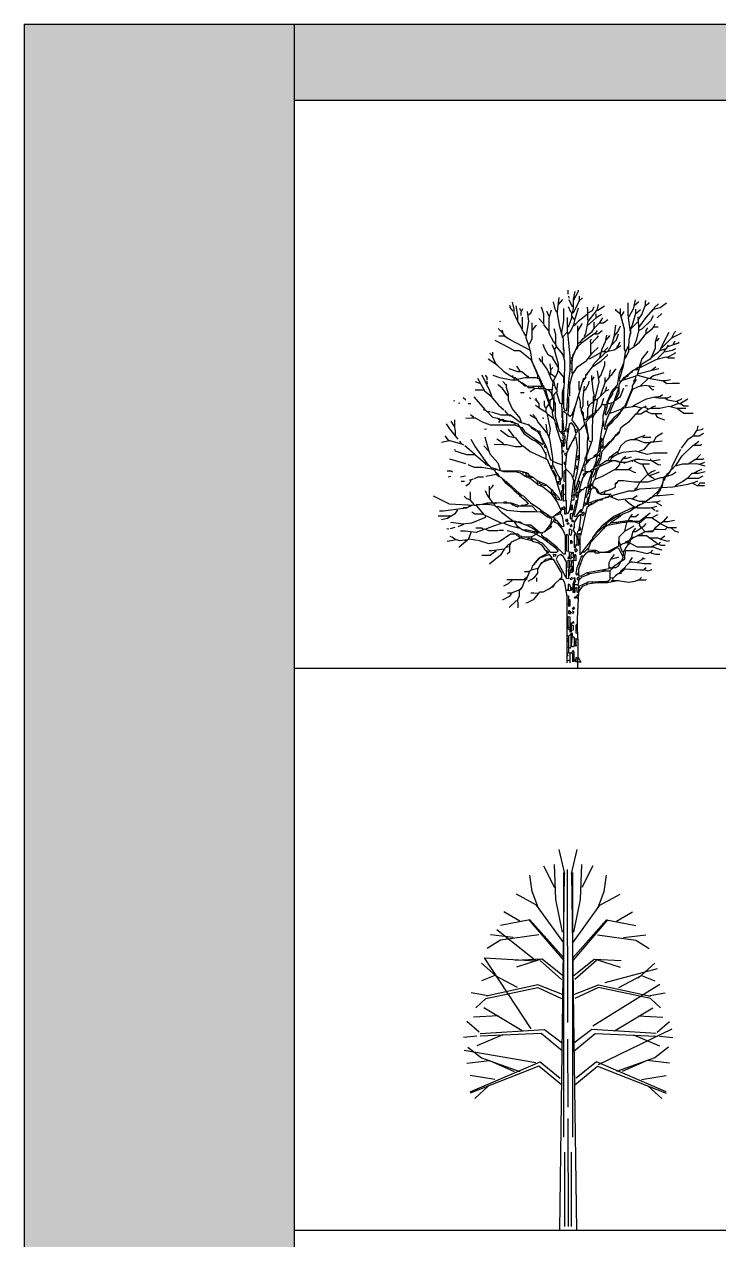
# Model space of a CAD drawing. Header units: millimetres. Extents: x -10794 to 121495, y 177957 to 264658.
# Drawn here: x -10794 to 8395, y 231095 to 264658 of the extents above; entities that cross this region are included whole.
import ezdxf

# ---------------------------------------------------------------- set-up
doc = ezdxf.new("R2010")
doc.units = ezdxf.units.MM
doc.layers.add('www.cad-blocks.net', color=7, linetype='Continuous')

# ---------------------------------------------------------------- blocks, each defined once
blk = doc.blocks.new('A$C16AA0F9A')
at = {"linetype": 'Continuous'}
for points in [[(3713, 10443), (3713, 10330)], [(3887, 10169), (4008, 10411), (4016, 10443)], [(2177, 10104), (2222, 9919), (2222, 9806), (2306, 9620), (2314, 9620)], [(3411, 9822), (3363, 9919), (3322, 10120)], [(3468, 10233), (3427, 9846), (3419, 9782), (3476, 9475), (3572, 9120)], [(3459, 10040), (3580, 10185)], [(3734, 10274), (3742, 10217)], [(3855, 9983), (3798, 10072), (3758, 10177)], [(3911, 10403), (3867, 10193), (3867, 9935), (3830, 9782)], [(4032, 10274), (4032, 10145), (3895, 9862), (3847, 9806)], [(4024, 10136), (4121, 10225)], [(5383, 9717), (5385, 9967), (5385, 10088)], [(5580, 10169), (5524, 9919), (5387, 9677), (5443, 9290)], [(5556, 10024), (5669, 10120), (5669, 10128)], [(5653, 9604), (5766, 9766), (5854, 10007), (5951, 10080), (5967, 10112)], [(5677, 9411), (5879, 9685), (6080, 9919), (6266, 9959), (6443, 10088)], [(5867, 10007), (5867, 10128), (5879, 10153)], [(2129, 9967), (2113, 10015)], [(2210, 9862), (2113, 9967)], [(2282, 10007), (2322, 9741), (2322, 9572), (2411, 9435), (2492, 9274), (2548, 9177)], [(2419, 9870), (2395, 9935)], [(2460, 9927), (2423, 9822), (2423, 9741)], [(2597, 9854), (2629, 9580), (2556, 9137), (2653, 8862), (2661, 8798)], [(2621, 9757), (2693, 9806), (2742, 9919)], [(2984, 9983), (3044, 9782), (3044, 9532), (3056, 9475), (3185, 9314)], [(3193, 9725), (3153, 9822), (3137, 9862)], [(3258, 9886), (3189, 9669), (3195, 9491), (3195, 9249), (3322, 9016), (3387, 8943), (3387, 9209), (3338, 9370)], [(3593, 9935), (3593, 9604), (3540, 9274), (3540, 9233)], [(3814, 9814), (3814, 9669), (3726, 9419), (3717, 9419)], [(3838, 9822), (3798, 9830), (3734, 9983)], [(3734, 9233), (3790, 9298), (3887, 9491), (3927, 9677), (4016, 9951)], [(4250, 9766), (4000, 9572), (3895, 9459), (3887, 9459)], [(4734, 9999), (4548, 9878), (4500, 9870), (4266, 9572), (4201, 9241), (4169, 9161), (4177, 9145)], [(4250, 9967), (4262, 9886), (4262, 9620), (4282, 9612)], [(4250, 9451), (4508, 9685), (4645, 9774)], [(4258, 9806), (4395, 9878), (4443, 9991)], [(4500, 9677), (4500, 9782)], [(4524, 9886), (4564, 10032), (4564, 10040)], [(5314, 8749), (5282, 8814), (5282, 9362), (5177, 9774), (5048, 9878), (5048, 9919)], [(5169, 9782), (5169, 9935)], [(5201, 9725), (5266, 9830), (5266, 9854)], [(5584, 9919), (5584, 9798), (5492, 9475), (5447, 9378), (5447, 9225)], [(6072, 9733), (6000, 9596), (5774, 9370), (5669, 9314), (5604, 9048), (5540, 8903), (5548, 8887)], [(5580, 9774), (5725, 9903)], [(6080, 9919), (6040, 9862), (6032, 9870)], [(6104, 9919), (6112, 9959), (6225, 10064)], [(6314, 9798), (6185, 9677)], [(1839, 9596), (1847, 9564)], [(2451, 9338), (2468, 9386), (2468, 9693)], [(2722, 9540), (2722, 9096), (2645, 8943), (2637, 8943)], [(2734, 9330), (2830, 9451), (2847, 9475)], [(3040, 9524), (2919, 9661)], [(3697, 9685), (3697, 9338), (3701, 9282)], [(3988, 9459), (3988, 9330), (3980, 9257), (3982, 9177), (3982, 8911), (3855, 8620), (3806, 8548), (3838, 8540)], [(3822, 9725), (3903, 9620)], [(3895, 9524), (3927, 9499)], [(3992, 9306), (4113, 9507), (4113, 9516)], [(4467, 9241), (4097, 8975), (4064, 8999), (4137, 9104), (4387, 9298), (4459, 9411), (4596, 9536), (4701, 9536), (4822, 9628)], [(4447, 9403), (4447, 9548), (4443, 9556)], [(4596, 9532), (4685, 9677)], [(5032, 9475), (4992, 9145), (4935, 8951), (4863, 8806), (4822, 8758)], [(5000, 9161), (5096, 9290), (5177, 9459)], [(5395, 8790), (5443, 8814), (5548, 8887), (5701, 9007), (5879, 9241), (6048, 9370), (6096, 9423), (6217, 9423)], [(5645, 9556), (5467, 9378), (5459, 9378)], [(5653, 9701), (5661, 9612), (5673, 9419), (5673, 9330)], [(6088, 9419), (6129, 9507)], [(1903, 9266), (1790, 9378)], [(2891, 8008), (2891, 8096), (2774, 8362), (2734, 8459), (2685, 8774), (2476, 8887), (2121, 9064), (1960, 9169), (1814, 9169)], [(1895, 9346), (1927, 9225), (1984, 9161)], [(3625, 8491), (3615, 7879), (3602, 7661), (3602, 7201), (3637, 7121), (3693, 7121), (3742, 7919), (3778, 8209), (3778, 8612), (3717, 9266), (3685, 9274), (3588, 9161), (3556, 9169)], [(3580, 9161), (3588, 9072), (3588, 8790)], [(4556, 9177), (4516, 9120), (4342, 8935), (4342, 8701), (4363, 8685)], [(4355, 8967), (4346, 9040), (4371, 9096)], [(4524, 9322), (4467, 9237), (4548, 9237), (4669, 9322)], [(4782, 9193), (4750, 9016), (4653, 8814), (4588, 8572), (4596, 8556)], [(4766, 9048), (4879, 9177), (4879, 9185)], [(4943, 8935), (5064, 9072), (5121, 9233)], [(5443, 9257), (5403, 9072), (5391, 8846), (5391, 8741), (5298, 8564), (5290, 8540), (5282, 8540)], [(5435, 9209), (5427, 9169), (5419, 9169)], [(6185, 9185), (6133, 9007), (6133, 8830), (6056, 8661), (6016, 8580), (5992, 8532), (5717, 8370)], [(5879, 9241), (5879, 9330), (5927, 9395)], [(6233, 9112), (6169, 9032)], [(6508, 9274), (6371, 9016), (6274, 8814), (6282, 8774)], [(6290, 8854), (6330, 8862), (6588, 9120), (6846, 9249), (6862, 9274)], [(6588, 9120), (6661, 9266), (6701, 9306)], [(1702, 9056), (2064, 8862), (2234, 8774), (2395, 8774), (2685, 8532), (2734, 8459), (2750, 8419)], [(3282, 8588), (3177, 8653), (3080, 8822), (3032, 8943)], [(3347, 8790), (3290, 8911), (3298, 8927)], [(3459, 8314), (3459, 8395), (3347, 8790), (3403, 8878), (3556, 8685), (3597, 8653), (3613, 8661)], [(3379, 8943), (3403, 8878)], [(3601, 8870), (3611, 8733), (3611, 8532)], [(3605, 8766), (3605, 8733)], [(4097, 8975), (4000, 8895), (3943, 8790), (3935, 8790)], [(4064, 8999), (3992, 8959)], [(4234, 8508), (4282, 8548), (4395, 8709), (4556, 8854)], [(4395, 8322), (4435, 8403), (4774, 8733), (4685, 8733), (4645, 8741)], [(4709, 8749), (4822, 8854)], [(4774, 8725), (4830, 8758), (5000, 8790), (5169, 8903), (5169, 8911)], [(5072, 8846), (5161, 8999)], [(5387, 8887), (5306, 8725), (5242, 8338), (5137, 7967), (5153, 7927), (5201, 7935)], [(5395, 8806), (5435, 8806)], [(5927, 8758), (5766, 8540), (5701, 8346), (5685, 8290), (5637, 8088)], [(6274, 8798), (6250, 8774), (6233, 8741), (6024, 8572)], [(6201, 8540), (6217, 8572), (6379, 8733), (6612, 8782), (6701, 8830)], [(6395, 8806), (6258, 8766)], [(6306, 8846), (6282, 8830)], [(6483, 8919), (6459, 8870), (6379, 8766), (6379, 8733)], [(6483, 8887), (6758, 8975), (6790, 8999)], [(6629, 8935), (6685, 9040)], [(1516, 8540), (1621, 8475), (1742, 8387), (1951, 8193), (1992, 8169)], [(1629, 8637), (1564, 8701)], [(1637, 8725), (1637, 8596), (1726, 8395)], [(2992, 8459), (2927, 8564)], [(3004, 8612), (3004, 8443), (3153, 8233), (3258, 7983), (3306, 7911), (3278, 7629), (3278, 7532)], [(3218, 8403), (3242, 8233), (3242, 8129)], [(3290, 8612), (3298, 8564), (3459, 8282), (3419, 8145), (3322, 7935), (3371, 7741), (3403, 7701)], [(3580, 8653), (3621, 8491), (3621, 8451)], [(3822, 8427), (3782, 8419)], [(3822, 8491), (3790, 8483)], [(3790, 8443), (3822, 8435)], [(3855, 8620), (3834, 8548), (3832, 8411), (3832, 8145), (3879, 8169), (3984, 8322), (4226, 8491), (4266, 8532), (4274, 8532)], [(3903, 8717), (3863, 8669), (3847, 8620)], [(4250, 8129), (4395, 8322), (4637, 8491), (4814, 8645), (4814, 8661)], [(4621, 8709), (4306, 8532)], [(4572, 8016), (4629, 8080), (4738, 8370), (4738, 8467)], [(5258, 8427), (5137, 8145), (5080, 7814), (4992, 7717), (4955, 7677), (4955, 7580), (4826, 7370), (4826, 7290), (4798, 7274)], [(5290, 8628), (5322, 8628)], [(6669, 8560), (6500, 8560), (6435, 8588), (6145, 8516), (5709, 8298), (5685, 8298)], [(6467, 8588), (6685, 8701), (6693, 8725)], [(1339, 8104), (1548, 7669), (1629, 7467), (1798, 7266), (1951, 7137)], [(1435, 8088), (1476, 8032), (1476, 7951)], [(1645, 8088), (1831, 8024), (2161, 7963), (2322, 7963)], [(1742, 8387), (1774, 8354)], [(1951, 8193), (2000, 8161), (2218, 8032), (2242, 7975)], [(2089, 8274), (2330, 8193), (2443, 8193), (2572, 8080), (2621, 8064), (2621, 8048)], [(2185, 8080), (2193, 8040), (2210, 8040)], [(2403, 8201), (2306, 8338)], [(2580, 8080), (2589, 8048)], [(2758, 8379), (2798, 8322), (2790, 8306)], [(2798, 8314), (2863, 8185), (2855, 8161)], [(2863, 8169), (2992, 7911)], [(3185, 8161), (3226, 8153)], [(3209, 8112), (3266, 8120), (3363, 8048)], [(3258, 8258), (3306, 8306)], [(3451, 8209), (3548, 8088), (3605, 8032), (3629, 8040)], [(3855, 8145), (3814, 8040), (3766, 7822), (3734, 7830)], [(3774, 8266), (3814, 8258)], [(4242, 8120), (4209, 8088), (4201, 8032), (4161, 7959), (4145, 7967)], [(4274, 8169), (4242, 8104), (4217, 8080)], [(4375, 8080), (4375, 7967), (4379, 7935), (4411, 7685), (4443, 7500)], [(4532, 8209), (4572, 7911), (4459, 7451), (4459, 7403)], [(4887, 8241), (4846, 8016), (4750, 7895)], [(4887, 8056), (4855, 8032)], [(4863, 8056), (4927, 8088), (5048, 8258), (5048, 8266)], [(5403, 8129), (5354, 8056), (5266, 8024), (5161, 7887), (5125, 7822), (5125, 7604), (5056, 7435), (5064, 7427)], [(5201, 7943), (5580, 8064), (5645, 8088), (5943, 8008), (5717, 7790)], [(5596, 8249), (5556, 8241), (5459, 8177), (5451, 8145), (5371, 8104), (5322, 8056), (5282, 7983), (5290, 7975)], [(5540, 8225), (5508, 8209), (5492, 8177), (5419, 8145), (5427, 8137)], [(5556, 8249), (5677, 8249)], [(5588, 8056), (5580, 7983)], [(5637, 8290), (5588, 8258)], [(5645, 8120), (5629, 8088)], [(5677, 8314), (5637, 8290), (5637, 8266)], [(5653, 8129), (6048, 8233), (6233, 8274)], [(5733, 8370), (5733, 8306)], [(5983, 8008), (6064, 8072), (6379, 8169)], [(6032, 8233), (6145, 8322)], [(1282, 7862), (1169, 7911)], [(1218, 8008), (1411, 7661), (1605, 7500)], [(1476, 7927), (1492, 7854)], [(2056, 7524), (1911, 7725), (1798, 7814), (1790, 7830)], [(2000, 7822), (1927, 7911), (1927, 7919)], [(2012, 7846), (2012, 7758), (2068, 7580), (2068, 7411), (2177, 7161), (2395, 6903), (2427, 6798)], [(2218, 8032), (2266, 8032), (2314, 7983), (2540, 8032), (2830, 8032), (2927, 7991), (3000, 7790), (3137, 7701)], [(2322, 7983), (2363, 7927), (2395, 7919), (2516, 7794), (2750, 7792), (3000, 7792)], [(2371, 7927), (2403, 7895), (2460, 7879), (2564, 7806), (2564, 7790)], [(2589, 7790), (2621, 7750), (2758, 7750), (2798, 7709), (2677, 7629)], [(2798, 7729), (2919, 7727), (3048, 7727), (3193, 7306), (3185, 7274)], [(2903, 7782), (2903, 7741)], [(2959, 7782), (2968, 7741)], [(3024, 7830), (2984, 7911), (2968, 7903)], [(3000, 7830), (3056, 7790), (3048, 7766)], [(3605, 7766), (3560, 7612), (3560, 7290), (3508, 7314), (3403, 7629), (3314, 7532), (3290, 7540)], [(3298, 7814), (3347, 7814)], [(3431, 7870), (3417, 7717), (3417, 7629)], [(3601, 8032), (3601, 7879)], [(3742, 7895), (3782, 7895)], [(3762, 7822), (3762, 7508)], [(4185, 8008), (4145, 7983), (3903, 7169), (3830, 6854), (3855, 6822), (4000, 6612), (4016, 6580), (4064, 6596), (4185, 6733), (4270, 6435), (4256, 6250), (4256, 5967), (4209, 5822)], [(4028, 7677), (4030, 7758), (4030, 7927)], [(4169, 7790), (4133, 7467), (4133, 7241), (4080, 7129), (4121, 6991), (4153, 6943), (4145, 6935)], [(4153, 7959), (4129, 7903), (4121, 7903)], [(4161, 7677), (4201, 7685), (4298, 7862), (4306, 7927)], [(4387, 7951), (4443, 8048)], [(4742, 8032), (4742, 7879), (4621, 7532), (4621, 7524)], [(4967, 7645), (5080, 7766), (5113, 7725), (5016, 7443), (4975, 7306), (4782, 6862), (4717, 6608), (4806, 6608), (4806, 6693), (5024, 6951), (5137, 7056), (5193, 7096), (5193, 7153)], [(4758, 7661), (4782, 7733), (4790, 7766)], [(4830, 7306), (4959, 7338), (5008, 7379), (5169, 7500), (5266, 7741)], [(5492, 7725), (5298, 7258), (5193, 7153), (4959, 7064), (4863, 7032)], [(5363, 7798), (5306, 7790)], [(6104, 7766), (5863, 7806), (5661, 7774), (5504, 7701), (5504, 7798), (5548, 7870), (5548, 7967), (5604, 7975), (5540, 7870)], [(6556, 7967), (6427, 7939), (6298, 7939), (5943, 7999)], [(5959, 7790), (6048, 7701), (6096, 7693)], [(6362, 7927), (6451, 7858), (6588, 7872), (6806, 7872)], [(556, 7395), (597, 7379)], [(823, 7475), (895, 7411)], [(1121, 7491), (1419, 7145)], [(1395, 7681), (1153, 7681)], [(2411, 7616), (2508, 7616)], [(2661, 7475), (2693, 7451)], [(3201, 6379), (3242, 6604), (3145, 7040), (2927, 7177), (2927, 7298), (2847, 7403), (2806, 7403)], [(2855, 7403), (2839, 7459)], [(3113, 7177), (3072, 7241), (3072, 7387)], [(3222, 7387), (3222, 7266), (3306, 7088), (3330, 7112), (3330, 7411), (3298, 7451), (3218, 7387), (3177, 7435), (3113, 7677), (3145, 7693), (3274, 7693)], [(3161, 7693), (3258, 7604), (3298, 7451)], [(3334, 7532), (3334, 7395), (3371, 7314), (3371, 6951), (3476, 6556), (3524, 6532), (3568, 6556), (3568, 6846), (3572, 6846)], [(3935, 7282), (3814, 6983), (3774, 6951), (3730, 7016), (3744, 7258), (3744, 7475), (3717, 7475)], [(3717, 7427), (3758, 7419)], [(4016, 7548), (4016, 7491), (3992, 7491)], [(4024, 7491), (4060, 7346), (4060, 7177)], [(4177, 7669), (4145, 7637)], [(4540, 7427), (4435, 7379), (4403, 7121), (4403, 7008), (4290, 6919), (4290, 6911)], [(4419, 7314), (4423, 7354), (4423, 7500), (4459, 7500)], [(4451, 7419), (4419, 7411)], [(4476, 7056), (4548, 7443), (4637, 7532), (4766, 7661), (4863, 7693)], [(4701, 7451), (4637, 7241), (4540, 7112), (4484, 7096)], [(4959, 7677), (4911, 7620), (4782, 7306), (4806, 7241), (4742, 7008), (4798, 7008), (4887, 7201), (4927, 7314), (4919, 7322)], [(4959, 7604), (4911, 7596)], [(5508, 7701), (5427, 7532), (5322, 7250), (5306, 7185)], [(5508, 7225), (5564, 7274), (5895, 7435), (6072, 7483), (6274, 7516), (6330, 7556)], [(6112, 7483), (6217, 7463), (6467, 7463), (6572, 7516)], [(6193, 7491), (6193, 7459)], [(6411, 7459), (6483, 7411), (6733, 7362), (6774, 7306), (6564, 7225)], [(6733, 7370), (6871, 7435), (6862, 7451)], [(7032, 7427), (6830, 7306), (6919, 7250), (7048, 7250)], [(734, 7322), (693, 7306)], [(960, 7306), (1024, 7314), (1040, 7306)], [(1379, 7145), (1443, 7129), (1484, 7088), (1572, 7088)], [(1484, 7088), (1637, 6935), (1822, 6895), (1831, 6822), (1798, 6782)], [(1605, 7080), (1863, 7000), (2129, 7000), (2403, 6798), (2637, 6725), (2661, 6693), (2677, 6693)], [(2072, 7008), (1976, 7112)], [(2935, 7185), (2822, 7258)], [(3117, 7064), (3117, 7177), (3185, 7274), (3209, 7250), (3266, 7137)], [(3282, 7145), (3282, 7032), (3314, 6927), (3298, 6911)], [(3338, 7298), (3371, 7298)], [(3544, 7290), (3554, 7121), (3554, 6911)], [(3572, 6911), (3605, 6532), (3653, 6556), (3689, 6774), (3689, 7016), (3605, 7088), (3572, 7064), (3572, 6911)], [(4088, 7161), (4097, 7112)], [(4088, 7112), (4141, 7064), (4141, 6927), (4177, 6733)], [(4403, 7346), (4306, 7266), (4262, 7161), (4262, 6967), (4226, 6854), (4185, 6871), (4161, 6903)], [(4282, 7241), (4266, 7282), (4266, 7379)], [(4516, 7096), (4443, 7008), (4411, 6927)], [(4742, 7274), (4742, 7177), (4685, 6967), (4685, 6814), (4556, 5975), (4524, 5911), (4435, 5854), (4435, 5830)], [(4790, 7274), (4653, 7274)], [(4750, 7209), (4790, 7201)], [(4806, 7370), (4838, 7370)], [(5161, 7064), (5064, 6927), (4967, 6830), (4903, 6758), (4838, 6693)], [(6314, 7020), (6032, 7020), (5863, 7096), (5733, 7016), (5588, 7016), (5395, 6790), (5185, 6637), (5121, 6475), (5008, 6387), (4911, 6290), (4895, 6233), (4871, 6233)], [(5613, 7016), (5701, 7137), (5750, 7185), (5588, 7225), (5266, 7177), (5193, 7096)], [(5935, 7161), (5822, 7209), (5750, 7185)], [(5838, 7209), (5879, 7250)], [(6975, 7169), (6733, 7169), (6508, 7225), (6258, 7173), (5992, 7173), (5911, 7137), (5887, 7096)], [(6000, 7177), (6072, 7225), (6145, 7241)], [(6758, 7161), (6927, 7044), (7104, 7046), (7185, 7046)], [(6774, 7314), (6830, 7306)], [(685, 6322), (452, 6612), (363, 6750)], [(573, 6685), (508, 6798), (492, 6822)], [(585, 6862), (587, 6653), (600, 6548), (600, 6443), (605, 6427)], [(895, 6907), (1056, 6913), (1153, 6913), (1347, 6806), (1572, 6721), (1839, 6723), (2234, 6723), (2443, 6645), (2532, 6532), (2992, 6209), (3032, 6177), (3048, 6225), (2943, 6451), (2871, 6564), (2939, 6548), (2939, 6467), (2976, 6411)], [(1121, 6927), (1024, 7000)], [(1766, 6911), (1806, 6871), (1943, 6871), (1951, 6822)], [(1839, 6854), (1887, 6854)], [(1887, 6879), (1927, 6822), (2145, 6822), (2185, 6814), (2226, 6782)], [(1960, 6854), (2089, 6822)], [(2097, 7000), (2113, 6959)], [(2129, 6814), (2161, 6798), (2322, 6750), (2500, 6483), (2734, 6314), (2830, 6266), (2959, 6169), (3105, 5911), (3121, 5951), (3072, 5951)], [(2250, 6782), (2250, 6717)], [(2613, 6742), (2645, 6709), (2685, 6685), (2709, 6637), (2847, 6556), (2863, 6556)], [(2822, 6895), (2669, 6991)], [(2750, 7008), (2822, 6927), (2895, 6782), (3105, 6532), (3145, 6500)], [(3024, 6919), (3040, 6887)], [(3113, 6742), (3145, 6483), (3209, 6338), (3290, 5814), (3290, 5637), (3451, 5314), (3484, 5266)], [(3161, 7016), (3266, 6943), (3338, 6879), (3395, 6653), (3419, 6677), (3395, 6750), (3371, 6750)], [(3903, 6362), (3943, 6475), (3895, 6685), (3814, 6774), (3758, 6733), (3677, 6242), (3677, 6048), (3734, 6064)], [(3830, 7024), (3863, 7016)], [(4314, 6903), (4217, 6798), (4290, 6330), (4282, 6306)], [(4403, 7000), (4391, 6475), (4391, 6298), (4234, 5863), (4234, 5669), (4282, 5701), (4282, 5717)], [(4395, 6951), (4298, 6903), (4250, 6911)], [(4411, 7040), (4451, 7032)], [(4701, 6822), (4701, 6733), (4693, 6677)], [(6137, 7008), (6185, 6935), (6387, 6862)], [(314, 6419), (379, 6338), (444, 6282), (226, 6233)], [(1468, 6604), (1411, 6588)], [(1427, 6387), (1524, 6024), (1564, 5919), (1782, 5669), (1847, 5475), (1839, 5459)], [(1855, 6572), (2081, 6411), (2218, 6379), (2258, 6371), (2443, 6145)], [(2234, 6387), (2081, 6604)], [(2685, 6677), (2839, 6588)], [(2984, 6395), (3040, 6282), (3032, 6274)], [(3395, 6653), (3540, 6201), (3560, 5790), (3560, 5613), (3435, 5653), (3290, 5717)], [(3516, 6532), (3532, 6492), (3613, 6492), (3605, 6435)], [(3568, 6540), (3568, 6443), (3645, 6419), (3621, 6346), (3580, 6354), (3597, 6427)], [(3734, 6621), (3685, 6604), (3685, 6524), (3701, 6524)], [(3927, 6596), (3984, 6580), (3967, 6508), (3959, 6508)], [(4024, 6580), (4032, 6387), (4032, 5822), (4000, 5814)], [(4830, 6701), (4806, 6645), (4782, 6596), (4685, 6298), (4685, 6072), (4637, 6072)], [(5088, 6475), (5032, 6435), (4967, 6314), (4911, 6274), (4871, 6250), (4726, 6104), (4693, 6104)], [(5145, 6524), (5088, 6483), (5096, 6467)], [(5548, 6322), (5596, 6346), (5782, 6411), (5854, 6435)], [(6088, 6250), (6169, 6403), (6330, 6500)], [(6854, 6080), (7056, 6330), (7177, 6415), (7346, 6415), (7467, 6492)], [(7177, 6411), (7282, 6564), (7443, 6604), (7459, 6621)], [(7290, 6564), (7322, 6693)], [(444, 6290), (782, 6193), (831, 6169)], [(782, 6193), (734, 6266)], [(1145, 5903), (927, 6096), (871, 6137)], [(1040, 6322), (1153, 6113), (1419, 5734), (1476, 5661), (1597, 5540), (1766, 5500), (1766, 5492)], [(1524, 6000), (1395, 6137)], [(1677, 6189), (1935, 6179), (2032, 6179), (2258, 6125), (2427, 6125), (2484, 6137), (2677, 5983), (3072, 5798), (3145, 5766), (3266, 5484), (3290, 5516), (3274, 5556), (3234, 5540)], [(1943, 6193), (1798, 6298), (1758, 6322)], [(3040, 6282), (3121, 6121), (3242, 5758), (3282, 5758)], [(3105, 6153), (3064, 6137), (3080, 6096), (3121, 6113)], [(3516, 6306), (3576, 6290), (3576, 6121), (3621, 6137), (3613, 6209)], [(3540, 6217), (3641, 6217), (3641, 6322), (3588, 6306), (3588, 6209)], [(3887, 6330), (3855, 6290), (3758, 6096), (3677, 5927), (3645, 5548), (3669, 5500), (3814, 5346), (3871, 5185), (3822, 4734), (3830, 4726)], [(3790, 6169), (3750, 6121), (3742, 6056)], [(3855, 5274), (3887, 5306), (3919, 5564), (3984, 6104), (3943, 6371), (3887, 6346), (3863, 6282)], [(4290, 6290), (4355, 6250)], [(4879, 6225), (4653, 5983), (4621, 5774), (4540, 5580), (4492, 5572)], [(4625, 6185), (4611, 6064), (4611, 5983), (4556, 5983)], [(4621, 6371), (4653, 6346), (4621, 6185), (4596, 6185)], [(4613, 6314), (4645, 6314)], [(4677, 6145), (4645, 6121), (4637, 6096)], [(5669, 5983), (5838, 6048), (5983, 6221), (5838, 6221), (5621, 6310), (5451, 6310), (5314, 6258), (5177, 6129), (5105, 5983), (5096, 5975)], [(6008, 6367), (5806, 6367), (5782, 6362)], [(6322, 6274), (6096, 6238), (6000, 6238), (5983, 6217)], [(7516, 5580), (7282, 5641), (7048, 5631), (6887, 5631), (6677, 5580), (6596, 5500), (6596, 5580), (6838, 6048)], [(6701, 5596), (6879, 5863), (7177, 6161), (7370, 6161), (7419, 6185)], [(7209, 6145), (7258, 6209), (7338, 6274)], [(444, 5782), (887, 5653)], [(605, 6008), (597, 6040)], [(597, 6000), (718, 5967), (919, 5903), (1145, 5903), (1419, 5669), (1452, 5677)], [(3105, 5911), (3105, 5790)], [(3564, 6016), (3605, 6000), (3580, 5967), (3572, 5967)], [(3677, 5927), (3629, 5927), (3645, 5879), (3669, 5879)], [(4032, 5814), (3967, 5387), (3899, 5137), (3899, 4967), (3935, 4951)], [(3947, 4774), (3947, 5000), (4024, 5234), (4064, 5363), (4197, 5734), (4197, 5822), (4234, 5822)], [(4040, 5879), (3992, 5863), (3992, 5750), (3951, 5750)], [(3959, 5838), (4000, 5838)], [(4226, 5750), (4185, 5742)], [(4524, 5863), (4459, 5838), (4282, 5742), (4234, 5734)], [(4330, 5758), (4282, 5717), (4266, 5734)], [(4443, 5556), (4492, 5572), (4580, 5798), (4613, 5790)], [(4951, 5725), (4580, 5564), (4548, 5500), (4508, 5411), (4492, 5467), (4524, 5540), (4548, 5532)], [(4500, 5701), (4540, 5903), (4572, 5879), (4540, 5854), (4524, 5854)], [(5121, 5709), (5048, 5729), (4782, 5729), (4605, 5604), (4564, 5604)], [(4645, 5951), (4596, 5935), (4596, 5830)], [(4895, 5742), (4935, 5822), (4871, 5830), (4822, 5734)], [(4951, 5871), (4871, 5822)], [(5113, 5927), (5088, 5975), (4951, 5887), (4951, 5806), (4935, 5806)], [(6459, 5939), (6088, 5939), (5919, 5903), (5588, 5992), (5234, 5959), (5080, 5903), (4967, 5838), (4959, 5838)], [(5149, 5709), (5149, 5621), (5032, 5492), (5040, 5475)], [(5040, 5725), (5113, 5701), (5185, 5709)], [(5161, 5689), (5346, 5689), (5540, 5750), (5564, 5734)], [(5467, 5830), (5298, 5782), (5258, 5806), (5185, 5717), (5193, 5693)], [(5282, 5806), (5322, 5854)], [(5484, 5734), (5500, 5701)], [(5975, 5637), (5733, 5637), (5564, 5709), (5588, 5770), (5709, 5770), (6032, 5734), (6217, 5629), (6290, 5613)], [(6008, 5750), (6008, 5782)], [(6048, 5725), (6266, 5766)], [(7040, 5645), (7241, 5770), (7451, 5770), (7483, 5790)], [(7241, 5758), (7379, 5903)], [(379, 5447), (492, 5447), (532, 5419)], [(952, 5621), (1129, 5552), (1339, 5552), (1605, 5508), (1661, 5484), (1693, 5459)], [(1427, 5669), (1452, 5621), (1540, 5588)], [(1710, 5427), (1790, 5355), (1452, 5290)], [(1597, 5540), (1597, 5508)], [(2863, 5096), (2677, 5242), (2540, 5290), (2411, 5387), (2266, 5423), (1951, 5423), (1750, 5484), (1693, 5467), (1766, 5322), (1863, 5274), (1960, 5201), (1968, 5177)], [(1847, 5475), (1863, 5451)], [(1895, 5455), (2387, 5455), (2605, 5387), (2661, 5306), (2677, 5274), (2758, 5274), (2871, 5177), (2871, 5072), (3032, 5008), (3250, 4830), (3419, 4588), (3532, 4346), (3298, 4161), (3242, 4177)], [(1984, 5451), (1984, 5419)], [(2064, 5459), (2064, 5419)], [(2468, 5443), (2484, 5395), (2516, 5411), (2516, 5427)], [(2556, 5411), (2556, 5322), (2661, 5290)], [(2613, 5371), (2556, 5363)], [(3218, 5572), (3266, 5596), (3274, 5556)], [(3266, 5484), (3387, 5250), (3403, 5306), (3322, 5451), (3282, 5435)], [(3556, 5613), (3556, 5290), (3540, 5217), (3532, 5217)], [(3657, 5500), (3655, 5338), (3655, 4621), (3601, 4613), (3601, 4911), (3544, 4895), (3544, 4782)], [(3645, 5693), (3605, 5677), (3621, 5637), (3645, 5637)], [(3645, 5459), (3609, 5443), (3609, 5153), (3661, 5161)], [(3613, 5395), (3653, 5395)], [(3927, 5596), (3967, 5580), (3943, 5508), (3919, 5500)], [(4121, 5500), (4145, 5475), (4121, 5451), (4105, 5451)], [(4209, 5371), (4169, 5314), (4145, 5346), (4185, 5395), (4209, 5371)], [(4242, 5669), (4189, 5604), (4189, 5431), (4298, 5431), (4338, 5443)], [(4290, 5427), (4209, 5371)], [(4282, 5435), (4379, 5435), (4338, 5282), (4266, 5080), (4266, 5008)], [(4492, 5492), (4435, 5492), (4363, 5298), (4363, 5193), (4314, 5048), (4322, 5032)], [(4330, 5451), (4427, 5516), (4500, 5701), (4524, 5693)], [(4492, 5451), (4411, 5266), (4379, 5274)], [(5032, 5492), (4669, 5290), (4443, 5201), (4411, 5121), (4403, 5080), (4403, 5024), (4451, 5000), (4484, 4967), (4532, 4943), (4580, 4822), (4943, 4951), (5036, 5000), (5036, 5113), (5088, 5145)], [(4508, 5411), (4467, 5217)], [(4500, 5475), (4532, 5467)], [(5008, 5484), (5403, 5484), (5548, 5411), (5596, 5403)], [(5225, 5693), (5290, 5661), (5306, 5677)], [(5403, 5492), (5475, 5548)], [(5782, 5629), (5927, 5363), (6032, 5427), (6137, 5467)], [(5975, 5322), (6233, 5411), (6242, 5419)], [(6556, 5459), (6508, 5387), (6451, 5355), (6395, 5242), (6379, 5185), (6354, 5185)], [(6427, 5290), (6604, 5346), (6709, 5419)], [(6580, 5508), (6540, 5435), (6483, 5379), (6483, 5298)], [(6588, 5500), (6564, 5475)], [(7516, 5427), (7330, 5379), (7145, 5379), (7024, 5250), (7024, 5225)], [(7201, 5387), (7290, 5443), (7419, 5492)], [(7354, 5637), (7500, 5693)], [(476, 5290), (411, 5274)], [(887, 5306), (750, 5274)], [(863, 5157), (774, 5157)], [(1097, 5217), (1048, 5201), (992, 5096), (903, 5024)], [(1040, 5193), (1000, 5193)], [(1387, 5278), (1226, 5278), (1129, 5234)], [(1556, 4927), (1637, 5016), (1661, 5064)], [(1790, 5355), (1806, 5314)], [(1895, 5250), (1992, 5113), (2016, 5113)], [(1951, 5169), (2008, 5161), (2274, 4927), (2371, 4838), (2443, 4782)], [(2024, 5153), (2032, 5088), (2113, 5024), (2177, 4967), (2226, 4919), (2355, 4806), (2427, 4774), (2492, 4758), (2677, 4580), (2959, 4379), (2968, 4338), (3024, 4306), (3040, 4330)], [(2661, 5322), (2726, 5290), (2726, 5282)], [(2871, 5185), (3113, 5072), (3290, 4919), (3290, 4911)], [(2871, 5129), (2976, 5080), (2968, 5048)], [(2943, 5153), (2935, 5113)], [(3088, 5080), (3088, 5032), (3008, 5064), (2992, 5072)], [(3379, 5250), (3544, 4709), (3544, 4629), (3427, 4661), (3387, 4726), (3314, 4887), (3258, 4911), (3266, 4838), (3330, 4798), (3379, 4814)], [(3419, 5153), (3504, 5153), (3504, 5072), (3459, 5096), (3459, 5153)], [(3427, 5105), (3459, 5105)], [(3484, 5266), (3468, 5225), (3508, 5177), (3532, 5201), (3484, 5266)], [(3556, 5000), (3572, 4927), (3609, 4943), (3609, 5072), (3556, 5056), (3556, 5000)], [(4169, 5314), (4121, 5250), (4040, 4959), (3959, 4500), (3887, 4201), (3935, 4193), (4088, 4379), (4105, 4379)], [(4000, 5161), (4048, 5161), (3967, 4911), (3959, 4911)], [(4395, 5040), (4266, 5040)], [(4322, 5096), (4395, 5088)], [(4363, 5088), (4363, 5048)], [(4943, 4726), (4967, 4774), (5403, 4895), (5540, 4895), (5709, 4951), (6621, 5008), (7040, 5080), (7153, 5121), (7282, 5044), (7491, 5044)], [(6419, 5306), (6362, 5254), (6282, 5254), (5927, 5141), (5548, 5141), (5258, 5177), (5105, 5177), (5048, 5096), (5040, 5096)], [(5121, 5177), (5096, 5153)], [(5693, 5129), (5613, 4967), (5629, 4943)], [(5927, 5355), (5742, 5177), (5733, 5145)], [(5927, 5363), (6032, 5274), (6104, 5242)], [(6338, 5121), (6290, 5008), (6274, 4943)], [(6362, 5250), (6314, 5000)], [(6709, 5040), (6677, 5024)], [(6709, 5024), (6741, 5072), (6887, 5153), (7016, 5246), (7338, 5246), (7459, 5314)], [(7161, 5113), (7314, 5177)], [(7330, 5048), (7362, 5117), (7483, 5117), (7500, 5121)], [(0, 4758), (435, 4540), (1129, 4500), (1185, 4492), (1387, 4258), (1387, 4250)], [(1137, 4508), (1032, 4645), (919, 4685), (855, 4750)], [(1028, 4645), (1028, 4830), (1016, 4871)], [(1435, 4911), (1492, 4774), (1621, 4596), (1597, 4564)], [(1544, 5024), (1544, 4734), (1532, 4726)], [(2363, 4838), (2379, 4766), (2540, 4637), (2621, 4540), (2524, 4492), (2427, 4492)], [(3338, 4855), (3476, 4693), (3484, 4645)], [(3548, 4758), (3597, 4750)], [(3556, 5000), (3605, 5000)], [(3605, 4806), (3653, 4806)], [(3943, 4822), (3903, 4782), (3838, 4766), (3758, 4346), (3717, 4266), (3693, 4282)], [(3895, 4959), (3883, 4758), (3883, 4637), (3830, 4629), (3822, 4637)], [(3943, 4846), (3992, 4871), (3992, 4766), (3935, 4766), (3951, 4726), (3984, 4742), (3976, 4766)], [(4242, 5000), (4129, 4411), (4113, 4371), (4064, 4298), (4032, 4322)], [(4121, 4943), (4040, 4855), (4032, 4855)], [(4040, 4939), (4137, 4939), (4201, 5000), (4290, 5000)], [(4330, 4830), (4258, 4814), (4217, 4709), (4193, 4717)], [(4306, 4726), (4266, 4709), (4234, 4524), (4209, 4524)], [(4306, 5032), (4274, 4830)], [(4387, 4532), (4314, 4492), (4274, 4532), (4363, 4943), (4403, 4980), (4492, 4980), (4524, 4855), (4564, 4838)], [(4282, 4895), (4330, 4879), (4338, 4871)], [(4334, 5032), (4334, 4935), (4290, 4927)], [(4596, 4822), (4629, 4810), (4726, 4808), (4919, 4808)], [(4782, 4709), (4750, 4701), (4685, 4677)], [(4742, 4879), (4717, 4814)], [(4774, 4895), (4734, 4887)], [(4830, 4713), (4750, 4713)], [(4855, 4798), (4846, 4726), (4774, 4717)], [(5863, 4601), (5701, 4601), (5451, 4685), (5121, 4645), (4879, 4742), (4822, 4734)], [(4895, 4806), (4911, 4766), (4943, 4758)], [(5500, 4685), (5637, 4766)], [(5613, 4975), (5564, 4943), (5556, 4911)], [(6056, 4726), (5895, 4613), (5854, 4605), (5854, 4596)], [(5887, 4621), (6008, 4717), (6145, 4770), (6250, 4770), (6637, 4806)], [(6225, 4895), (6072, 4758), (6048, 4734)], [(6242, 4879), (6217, 4838), (6185, 4814), (6185, 4782)], [(6266, 4992), (6266, 4903), (6233, 4879), (6250, 4943), (6266, 4951)], [(669, 4371), (597, 4266), (500, 4197), (153, 4197), (137, 4201)], [(831, 4411), (274, 4334), (169, 4334)], [(935, 4423), (831, 4423), (790, 4403)], [(1064, 4492), (927, 4431), (823, 4431)], [(1000, 4500), (976, 4451)], [(1702, 4492), (1492, 4524), (1427, 4524), (1387, 4520), (1290, 4510), (1177, 4510)], [(1339, 4532), (1484, 4568), (1766, 4568)], [(1492, 4564), (1484, 4532)], [(1621, 4596), (1685, 4540)], [(3242, 4137), (3129, 4193), (2968, 4310), (2814, 4320), (2411, 4320), (2040, 4355), (1806, 4459), (1726, 4459), (1685, 4540), (1734, 4576), (1951, 4566), (2153, 4566), (2379, 4484), (2718, 4484), (2863, 4338), (2855, 4330)], [(1758, 4451), (1887, 4306), (2185, 4080), (2185, 4072)], [(1943, 4588), (2016, 4605), (2024, 4588)], [(2145, 4556), (2201, 4508), (2330, 4459), (2355, 4476)], [(2959, 4371), (3193, 4217), (3226, 4185), (3234, 4185)], [(3516, 4403), (3556, 4435), (3580, 4395)], [(3629, 4379), (3572, 4387), (3524, 4379)], [(3673, 4637), (3673, 4258), (3633, 4250), (3633, 4451), (3588, 4443), (3572, 4411)], [(3637, 4411), (3669, 4403)], [(3802, 4484), (3802, 4363), (3842, 4379), (3842, 4500), (3814, 4492), (3802, 4484)], [(3976, 4629), (3935, 4605), (3863, 4290), (3887, 4250), (3895, 4250)], [(4314, 4492), (4242, 4435), (4072, 3693), (4064, 3669)], [(4677, 4677), (4645, 4645), (4532, 4645), (4290, 4560), (4209, 4560), (4185, 4484), (4153, 4484)], [(4169, 4564), (4201, 4556)], [(4346, 4524), (4322, 4508), (4330, 4500)], [(4355, 4564), (4355, 4508)], [(4742, 4693), (4613, 4661), (4387, 4532), (4363, 4548)], [(5540, 4451), (4984, 4193), (4838, 4072), (4814, 4024)], [(6177, 4467), (5992, 4423), (5637, 4423), (5572, 4427), (5427, 4330), (5234, 4258), (5169, 4209)], [(5306, 4653), (5411, 4556), (5564, 4451), (5693, 4500)], [(5717, 4508), (5645, 4492), (5621, 4435)], [(5903, 4605), (5717, 4508), (5685, 4508)], [(5798, 4588), (5774, 4540)], [(5903, 4576), (6064, 4590), (6193, 4590), (6274, 4629)], [(6040, 4427), (6121, 4363)], [(6161, 4580), (6306, 4492), (6314, 4492)], [(484, 4201), (395, 4137), (226, 4097)], [(1452, 4201), (1411, 4153), (1056, 4008), (823, 3976), (492, 4024), (476, 4016)], [(1871, 4008), (1629, 4129), (1355, 4258), (1145, 4258), (1064, 4306)], [(1935, 4008), (2032, 4060), (2274, 4060), (2282, 4048)], [(2161, 4105), (2153, 4072)], [(2218, 4072), (2250, 4024)], [(2322, 3887), (2306, 3951), (2250, 4024), (2298, 4048), (2548, 3959), (2693, 3959), (2871, 3814), (2871, 3806)], [(2298, 4040), (2403, 4040), (2451, 4008)], [(3113, 4209), (3161, 4217), (3242, 4177), (3266, 4113), (3234, 3984), (3121, 3822), (3088, 3790), (3088, 3782)], [(3234, 3895), (3250, 3951), (3306, 4064), (3435, 3992), (3580, 3822), (3641, 3661), (3641, 3145), (3605, 3153), (3419, 3330), (3209, 3508), (3113, 3588)], [(3387, 4226), (3524, 4274), (3564, 4193), (3605, 3911), (3556, 3903), (3435, 4064), (3338, 4113), (3322, 4064)], [(3322, 4169), (3355, 4145), (3371, 4161)], [(3347, 4145), (3355, 4113)], [(3387, 4088), (3363, 4048)], [(3516, 4322), (3508, 4274)], [(3677, 4121), (3717, 4080), (3685, 4040), (3661, 4088), (3677, 4121)], [(3814, 4282), (3847, 4242), (3814, 4105), (3790, 4129), (3790, 4258), (3814, 4282)], [(3838, 4097), (3879, 4056), (3838, 4040), (3830, 4080)], [(3903, 3903), (3903, 4024), (4016, 4209), (4068, 4250), (4068, 4153), (4024, 3822), (4048, 3790), (4080, 3855), (4048, 3895), (4032, 3871)], [(4137, 4314), (4169, 4274), (4129, 4201), (4105, 4250), (4137, 4314)], [(4806, 4040), (4653, 3927), (4500, 3750), (4484, 3685), (4411, 3605)], [(4838, 4072), (4806, 4040), (4798, 4008), (4766, 3959)], [(5088, 4193), (5153, 4242), (5161, 4193), (4911, 4024), (4822, 3943)], [(4846, 4056), (5080, 4201), (5105, 4169)], [(5500, 4068), (5363, 4068), (4975, 4016), (4927, 4016), (4919, 4032)], [(5064, 4040), (5064, 3992)], [(5105, 4040), (5113, 4000)], [(5290, 3790), (5354, 4048), (5548, 4048)], [(5395, 4088), (5451, 4189), (5588, 4189), (5669, 4258)], [(5451, 4177), (5500, 4258)], [(5992, 4282), (5701, 4052), (5508, 4052)], [(5540, 4048), (5653, 4016), (5677, 4008)], [(5919, 3786), (6000, 3792), (6080, 3792), (6153, 3895), (6266, 4000), (6032, 4149), (5863, 4149), (5725, 4024), (5685, 4016), (5701, 3943), (5742, 3879)], [(5879, 4185), (5895, 4153)], [(6048, 4161), (6201, 4242)], [(6153, 4346), (6209, 4346)], [(6669, 4080), (6483, 4044), (6338, 4044), (6290, 3992)], [(6371, 4056), (6483, 4193)], [(371, 3855), (427, 3847)], [(597, 3887), (468, 3847)], [(831, 3967), (677, 3903)], [(1782, 3790), (1532, 3790), (1419, 3838), (1185, 3750), (879, 3786), (750, 3786)], [(1048, 3766), (976, 3572)], [(1387, 3830), (1339, 3867), (1177, 3867)], [(1242, 3532), (1524, 3443), (1814, 3492), (2129, 3713), (2250, 3715), (2339, 3715), (2379, 3661)], [(1443, 3838), (1540, 3887), (1855, 3992), (1919, 4016), (2129, 3935), (2395, 3863)], [(1935, 3802), (1798, 3802)], [(2040, 3806), (2185, 3766), (2250, 3726)], [(2266, 3718), (2387, 3597)], [(2322, 3927), (2451, 3830), (2500, 3822), (2508, 3830)], [(2460, 3822), (2597, 3822), (2839, 3758), (2871, 3709), (2693, 3621), (2443, 3621)], [(2500, 3814), (2540, 3790), (2782, 3734), (3016, 3597), (3355, 3338), (3451, 3234), (3403, 3193), (3250, 3193), (3024, 3443), (2927, 3492), (2814, 3568), (2718, 3568), (2726, 3613), (2734, 3629)], [(2548, 3967), (2790, 3838), (2847, 3790), (2887, 3798), (2968, 3742), (3024, 3750)], [(2782, 3774), (2774, 3742)], [(2798, 3879), (2782, 3847)], [(2814, 3814), (2806, 3774)], [(2895, 3790), (2871, 3750), (2927, 3734), (2935, 3750)], [(2992, 3750), (3064, 3766), (3169, 3838), (3258, 3903), (3274, 3919)], [(3000, 3742), (2992, 3677), (3072, 3613)], [(3693, 3701), (3730, 3661), (3730, 3226), (3681, 3234), (3681, 3677), (3693, 3701)], [(3717, 4024), (3750, 3984), (3709, 3967), (3709, 4016)], [(3782, 3847), (3830, 3806), (3798, 3669), (3766, 3685), (3766, 3838), (3782, 3847)], [(3798, 3976), (3830, 3935), (3806, 3903), (3782, 3951)], [(3911, 3871), (3895, 3903), (3863, 3814), (3935, 3693), (3967, 3605), (3967, 3395), (4020, 3403), (4020, 3556)], [(3919, 3709), (3891, 3685), (3891, 3330), (3927, 3338), (3959, 3435)], [(4024, 3830), (3976, 3734), (3976, 3693)], [(4000, 3556), (4000, 3701), (4052, 3726), (4050, 3621), (4050, 3137), (4080, 3145), (4226, 3347), (4387, 3564)], [(4798, 3935), (4742, 3951), (4726, 3895), (4701, 3847), (4338, 3459), (4322, 3468)], [(4500, 3742), (4403, 3613), (4395, 3540), (4411, 3532)], [(4717, 3911), (4629, 3838), (4508, 3726)], [(5338, 4024), (5258, 4024), (4814, 3943), (4734, 3887)], [(5379, 3476), (5234, 3435), (5185, 3411), (5137, 3484), (5137, 3629), (5298, 3790), (5524, 3911), (5540, 3935)], [(5588, 3863), (5516, 3774), (5467, 3597), (5371, 3484), (5419, 3468)], [(5750, 3879), (5854, 3766), (5742, 3709), (5548, 3613), (5484, 3613)], [(5516, 3774), (5596, 3774), (5838, 3943), (5879, 3992)], [(5758, 3709), (5758, 3669)], [(6064, 3790), (6048, 3766), (5854, 3766)], [(6475, 3895), (6395, 3822), (6209, 3826), (6104, 3826)], [(6266, 3992), (6492, 3887), (6621, 3887), (6717, 3887)], [(6580, 3871), (6661, 3798), (6774, 3758)], [(379, 3508), (637, 3556), (726, 3524), (943, 3556)], [(613, 3556), (508, 3621), (468, 3637)], [(871, 3540), (895, 3500), (710, 3347), (702, 3347)], [(895, 3508), (984, 3572), (1218, 3540)], [(2129, 3443), (2064, 3411), (1960, 3290), (1629, 3242), (1540, 3242)], [(2355, 3645), (2411, 3653), (2443, 3613), (2153, 3484), (2105, 3379), (2105, 3209), (2040, 3153)], [(2081, 3427), (2121, 3403)], [(2419, 3597), (2685, 3540), (2701, 3540)], [(2597, 3556), (2629, 3588), (2701, 3572), (2734, 3508), (2903, 3459), (2992, 3411), (3088, 3258), (3161, 3234), (3185, 3185), (2943, 3056), (2814, 2911), (2734, 2814), (2701, 2710)], [(3137, 3556), (3113, 3588), (3048, 3597), (3040, 3580)], [(3153, 3548), (3129, 3508)], [(3798, 3540), (3838, 3500), (3822, 3435), (3798, 3459), (3798, 3540)], [(4056, 3572), (3967, 3532)], [(4346, 3459), (4274, 3270), (4379, 3260), (4492, 3260), (4596, 3205), (4879, 3205), (4975, 3274), (5072, 3330), (5064, 3347)], [(5117, 3508), (5117, 3371), (4814, 3218), (4750, 3201)], [(5371, 3468), (5379, 3403), (5314, 3314), (5274, 3234), (5225, 3201), (5161, 3371), (5193, 3411)], [(5379, 3508), (5322, 3492), (5298, 3468)], [(5371, 3516), (5427, 3524), (5435, 3508)], [(5387, 3419), (5443, 3451), (5637, 3355), (6064, 3355), (6298, 3266), (6322, 3274)], [(5532, 3613), (5443, 3524), (5427, 3451)], [(6225, 3427), (6161, 3459), (5895, 3653), (5725, 3657), (5637, 3657), (5637, 3653)], [(5959, 3601), (6201, 3601), (6274, 3564)], [(6193, 3427), (6080, 3379), (6032, 3363)], [(6080, 3379), (6080, 3347)], [(6274, 3484), (6225, 3427), (6290, 3395), (6411, 3395)], [(6395, 3645), (6282, 3564), (6475, 3508), (6540, 3524)], [(1702, 3234), (1693, 3201), (1572, 3117), (1411, 3117), (1339, 3113)], [(1960, 3290), (1855, 3121), (1564, 2879), (1548, 2871)], [(1726, 3242), (1710, 3218)], [(2105, 3355), (2040, 3347), (2016, 3338)], [(2951, 2855), (3105, 3008), (3282, 3048), (3209, 3137), (2903, 3032), (2806, 2911), (2798, 2871), (2734, 2806)], [(3105, 3250), (3153, 3169)], [(3330, 3153), (3387, 3137), (3379, 3097), (3330, 3089), (3322, 3145), (3330, 3153)], [(3782, 2685), (3730, 2726), (3732, 2605), (3732, 2468), (3681, 2476), (3681, 2935), (3597, 3072), (3524, 3137), (3443, 3105), (3395, 3008), (3459, 2879), (3653, 2524), (3677, 2516)], [(3766, 3016), (3766, 3218), (3810, 3209), (3804, 3089), (3804, 3008), (3726, 3024), (3734, 3080), (3758, 3080)], [(3814, 3169), (3863, 3201), (3863, 3056), (3830, 3048), (3822, 3056)], [(3919, 3153), (3939, 3113), (3939, 2968), (3887, 2984), (3919, 3153)], [(3935, 3306), (3976, 3266), (3943, 3209), (3911, 3258), (3935, 3306)], [(4016, 2653), (3967, 2564), (3943, 2613), (3976, 2782), (4105, 3113), (4145, 3089), (4016, 2734), (4016, 2564), (4064, 2540), (4250, 2645), (4859, 2758), (4859, 2919), (4919, 3032)], [(4282, 3314), (4161, 3193), (4129, 3209)], [(4459, 3214), (4282, 3214), (4209, 3161), (4145, 3089)], [(4411, 3258), (4435, 3226)], [(4500, 3242), (4459, 3218), (4427, 3218)], [(4451, 3209), (4484, 3189), (4588, 3189)], [(4895, 3008), (5105, 3064), (5129, 3080)], [(5000, 3137), (4919, 3032), (4935, 3016)], [(5072, 3330), (5121, 3314), (5242, 3056), (5201, 2976), (5185, 2951)], [(5286, 3105), (5286, 3000), (5193, 2943)], [(5242, 3201), (5242, 3121), (5290, 3113), (5322, 3246), (5564, 3246), (5911, 3169), (6008, 3209)], [(5435, 2943), (5508, 3056)], [(5814, 3032), (5782, 3040), (5758, 2992), (5621, 2919)], [(5782, 3016), (5854, 3032)], [(6056, 3258), (5992, 3185), (5983, 3193)], [(6008, 3185), (6137, 3149), (6258, 3149)], [(2669, 2693), (2572, 2468), (2508, 2395), (2451, 2242), (2387, 2161), (2153, 2068), (2048, 2068)], [(2621, 2403), (2790, 2492), (2891, 2621), (2891, 2758), (2701, 2710), (2637, 2669)], [(2895, 2758), (3000, 2919), (3226, 3012), (3314, 3012), (3544, 2629), (3544, 2492), (3500, 2460)], [(3762, 2976), (3762, 2758), (3722, 2774), (3722, 2984), (3762, 2976)], [(3822, 2742), (3790, 2718), (3758, 2556), (3742, 2548)], [(3838, 2661), (3871, 2685), (3871, 2943), (3830, 2976), (3798, 2806), (3766, 2798)], [(3766, 2976), (3806, 2968), (3814, 2959)], [(3830, 2814), (3830, 2637), (3790, 2653), (3782, 2677)], [(3814, 2830), (3871, 2814)], [(4016, 2887), (4056, 2871)], [(4758, 2726), (4701, 2669), (4314, 2605)], [(4669, 2718), (4709, 2689), (4814, 2689), (4871, 2685)], [(4959, 2766), (4879, 2685), (4879, 2443), (4814, 2403)], [(4951, 2778), (5048, 2778), (5105, 2822), (5137, 2855), (5185, 2951), (4911, 2758), (4871, 2782)], [(5290, 2774), (5250, 2693), (5056, 2572), (4951, 2468), (4959, 2427)], [(5411, 2903), (5387, 2879), (5242, 2734), (5177, 2669), (5185, 2621)], [(5290, 2742), (5725, 2714), (5822, 2714)], [(6016, 2883), (5830, 2883), (5508, 2931), (5419, 2931), (5403, 2887), (5387, 2887)], [(5879, 2774), (5822, 2726), (5927, 2685), (6032, 2718), (6032, 2734)], [(2201, 2451), (2072, 2330), (1935, 2266)], [(2532, 2443), (2484, 2439), (2363, 2445), (2137, 2444), (2032, 2444)], [(2516, 2669), (2645, 2669), (2653, 2653)], [(2597, 2516), (2516, 2460)], [(2605, 2548), (2589, 2524)], [(2847, 2500), (2847, 2395)], [(3185, 2185), (3234, 2210), (3347, 2322), (3500, 2460), (3580, 2460), (3621, 2355), (3629, 2387), (3605, 2395)], [(3621, 2355), (3689, 1984), (3687, 1040), (3690, 597), (3690, 145)], [(3806, 2516), (3838, 2476), (3806, 2443), (3782, 2476), (3790, 2484)], [(3871, 2379), (3935, 2387), (3911, 2451), (3871, 2484), (3903, 2508), (3911, 2468), (3851, 2322), (3851, 2097), (3887, 2097)], [(3895, 2371), (3895, 2089), (3923, 2105), (3923, 2193)], [(4016, 2419), (3976, 2460), (4000, 2524), (4032, 2484), (3992, 2290), (4032, 2266), (4266, 2379), (4274, 2371)], [(4282, 2637), (4314, 2597), (4105, 2516), (4032, 2443)], [(5653, 2435), (5572, 2395), (5403, 2363), (5088, 2411), (4814, 2355), (4766, 2355), (4532, 2355), (4250, 2322), (4242, 2355), (4250, 2363)], [(4242, 2371), (4282, 2387), (4564, 2391), (4830, 2391), (4838, 2371)], [(4274, 2645), (4274, 2589)], [(4379, 2387), (4395, 2347)], [(4895, 2508), (4967, 2500)], [(4927, 2379), (4935, 2423), (5129, 2423), (5129, 2411)], [(5064, 2572), (5032, 2548)], [(5056, 2435), (5064, 2403)], [(5137, 2613), (5201, 2621)], [(5629, 2411), (5661, 2439), (5871, 2439), (5887, 2451)], [(5693, 2435), (5733, 2492), (5758, 2508)], [(2161, 2064), (2097, 1976), (1919, 1887), (1911, 1887)], [(2435, 2218), (2371, 2153), (2371, 1976), (2330, 1895), (2339, 1758), (2339, 1669)], [(2887, 2048), (2758, 1887), (2589, 1806), (2556, 1798)], [(2927, 2064), (2782, 2068), (2693, 2068)], [(3218, 2193), (3185, 2185), (3040, 2101), (2935, 2101), (2887, 2048), (2879, 2056)], [(3347, 2322), (3290, 2234), (3209, 2201)], [(3790, 2242), (3830, 2218), (3814, 2153), (3750, 2137), (3693, 2145), (3726, 2185), (3734, 2185)], [(3734, 2145), (3734, 2306), (3758, 2330), (3794, 2242), (3794, 2145)], [(3895, 2193), (3935, 2218), (3959, 2242), (3963, 2218), (3963, 2105), (4000, 2089)], [(3992, 2032), (3959, 1992), (3927, 1927), (3895, 1951), (3935, 1976), (3992, 1935)], [(3903, 2314), (3976, 2314), (3992, 2298)], [(4258, 2314), (4113, 2258), (4008, 2113), (3972, 1363), (3978, 1105), (3993, 734), (3993, 314), (4080, 169), (4000, 169)], [(4016, 2258), (4040, 2210), (4008, 2210)], [(4012, 2266), (4012, 2137), (4016, 2129)], [(2330, 1871), (2282, 1847), (2097, 1677)], [(3693, 2008), (3734, 2000), (3734, 1710), (3782, 1726), (3782, 1887), (3742, 1895)], [(3693, 1790), (3734, 1774)], [(3863, 1693), (3903, 1653), (3871, 1621), (3847, 1669)], [(3758, 1056), (3730, 1089), (3730, 1427), (3770, 1419), (3768, 1218), (3768, 1008), (3818, 1016), (3818, 1185), (3867, 1177), (3867, 1048), (3830, 1040), (3822, 1048)], [(3742, 1597), (3782, 1572), (3782, 1492), (3742, 1508), (3742, 1597)], [(3838, 1581), (3879, 1556), (3847, 1508), (3814, 1540), (3822, 1548)], [(3734, 1129), (3766, 1121)], [(3782, 1250), (3814, 1210), (3822, 1169)], [(3855, 1290), (3887, 1250), (3847, 1234), (3847, 1282)], [(3959, 1218), (3935, 1177), (3935, 976), (3967, 968)], [(3685, 927), (3709, 895), (3685, 887)], [(3790, 919), (3734, 887), (3734, 419), (3693, 411)], [(3742, 831), (3693, 798), (3717, 750), (3734, 750)], [(3814, 621), (3847, 960), (3802, 968), (3804, 887), (3804, 597), (3766, 548), (3742, 556)], [(3935, 718), (3895, 637), (3871, 581), (3814, 605)], [(3847, 887), (3891, 847), (3891, 685)], [(3895, 798), (3939, 823), (3939, 685), (3951, 613), (3911, 629), (3903, 669)], [(3895, 766), (3935, 726)], [(3976, 806), (3943, 798)], [(3693, 589), (3742, 581)], [(3693, 387), (3726, 347), (3693, 323)], [(3778, 145), (3784, 323), (3784, 435), (3842, 403), (3842, 177)], [(3830, 411), (3863, 500), (3883, 435), (3883, 177)], [(3766, 226), (3693, 194)], [(3887, 250), (3919, 226)], [(3927, 210), (3927, 177), (3935, 185)], [(3996, 0), (3996, 258), (3935, 298), (3935, 210), (3943, 169)]]:
    blk.add_lwpolyline(points, dxfattribs=at)
blk = doc.blocks.new('A$C60617D2C')
for p, q in [((2802, 9834), (2646, 10506)), ((2989, 9834), (3145, 10506)), ((2553, 9124), (2521, 10095)), ((3238, 9124), (3269, 10095)), ((1899, 9348), (1837, 9796)), ((2210, 10058), (2521, 9460)), ((2661, 0), (2797, 9838)), ((2771, 2561), (2771, 9871)), ((2863, 9958), (2876, 5735)), ((3130, 0), (2993, 9838)), ((3020, 2561), (3020, 9871)), ((3580, 10058), (3269, 9460)), ((3892, 9348), (3954, 9796)), ((2023, 8975), (1463, 9273)), ((2055, 8937), (1899, 9348)), ((2739, 8227), (2553, 9124)), ((3051, 8227), (3238, 9124)), ((3736, 8937), (3892, 9348)), ((3767, 8975), (4328, 9273)), ((1556, 8526), (1121, 8788)), ((2771, 7929), (2023, 8975)), ((3020, 7929), (3767, 8975)), ((4234, 8526), (4670, 8788)), ((1837, 8564), (1027, 8414)), ((1806, 8564), (2771, 7443)), ((2771, 7518), (1837, 8564)), ((3985, 8564), (3020, 7443)), ((3020, 7518), (3954, 8564)), ((3954, 8564), (4763, 8414)), ((1370, 8078), (747, 8153)), ((2000, 7434), (919, 8287)), ((2086, 8153), (1027, 8003)), ((3705, 8153), (4763, 8003)), ((4421, 8078), (5043, 8153)), ((1027, 8003), (654, 7779)), ((4763, 8003), (5137, 7779)), ((580, 7519), (2000, 7434)), ((1876, 5555), (580, 7519)), ((2179, 7480), (1432, 7443)), ((2148, 7480), (1463, 7256)), ((2117, 7443), (2708, 6920)), ((2739, 7032), (2179, 7480)), ((3051, 7032), (3612, 7480)), ((3674, 7443), (3082, 6920)), ((3612, 7480), (4359, 7443)), ((3643, 7480), (4328, 7256)), ((965, 6957), (498, 7368)), ((3914, 6835), (5365, 7219)), ((4826, 6957), (5293, 7368)), ((872, 7032), (498, 6883)), ((2055, 6771), (626, 6456)), ((1494, 6696), (872, 7032)), ((2739, 6509), (2055, 6771)), ((3051, 6509), (3736, 6771)), ((3575, 5642), (5427, 6794)), ((3736, 6771), (5165, 6456)), ((4296, 6696), (4919, 7032)), ((4919, 7032), (5293, 6883)), ((685, 6472), (218, 6546)), ((623, 6397), (342, 6136)), ((623, 6397), (2055, 6696)), ((2055, 6696), (2708, 6397)), ((3736, 6696), (3082, 6397)), ((5168, 6397), (3736, 6696)), ((5106, 6472), (5573, 6546)), ((5168, 6397), (5448, 6136)), ((1619, 5501), (560, 6136)), ((4172, 5501), (5230, 6136)), ((436, 5463), (93, 5762)), ((965, 5911), (280, 5874)), ((4826, 5911), (5510, 5874)), ((5355, 5463), (5697, 5762)), ((1090, 5388), (374, 5090)), ((467, 5426), (2241, 5538)), ((2148, 5426), (467, 5351)), ((2739, 4940), (2148, 5426)), ((2241, 5538), (2739, 5164)), ((3549, 5538), (3051, 5164)), ((3051, 4940), (3643, 5426)), ((5324, 5426), (3549, 5538)), ((3643, 5426), (5324, 5351)), ((3729, 4574), (5766, 5555)), ((4701, 5388), (5417, 5090)), ((374, 5351), (0, 5314)), ((125, 5052), (498, 4753)), ((2877, 5267), (2883, 3396)), ((5666, 5052), (5293, 4753)), ((5417, 5351), (5791, 5314)), ((2000, 4618), (24, 4958)), ((498, 4753), (1556, 4380)), ((5293, 4753), (4234, 4380)), ((93, 4604), (716, 4679)), ((187, 3820), (2117, 4641)), ((2086, 4529), (187, 3782)), ((716, 4679), (1401, 4380)), ((2708, 4006), (2086, 4529)), ((2117, 4641), (2677, 4193)), ((3082, 4006), (3705, 4529)), ((3674, 4641), (3113, 4193)), ((5604, 3820), (3674, 4641)), ((3705, 4529), (5604, 3782)), ((5075, 4679), (4390, 4380)), ((5697, 4604), (5075, 4679)), ((872, 4156), (187, 4268)), ((4919, 4156), (5604, 4268)), ((685, 3969), (311, 3633)), ((5106, 3969), (5479, 3633)), ((2884, 3084), (2894, 96)), ((2800, 96), (2800, 2148)), ((2990, 96), (2990, 2148))]:
    blk.add_line(p, q)
blk = doc.blocks.new('FORMAT')
at = {"layer": 'www.cad-blocks.net', "true_color": 0x444444}
blk.add_hatch(color=250, dxfattribs=at).paths.add_polyline_path([(-10794, 177957), (-3336, 177957), (-3336, 264658), (-10794, 264658)])
at = {"layer": 'www.cad-blocks.net', "true_color": 0x546d8e}
h = blk.add_hatch(color=155, dxfattribs=at)
h.set_gradient(color1=(68, 68, 68), color2=(84, 109, 142), tint=1)
h.paths.add_polyline_path([(-3336, 264658), (-3336, 262562), (121495, 262562), (121495, 264658)])
at = {"layer": 'www.cad-blocks.net', "color": 250, "true_color": 0x444444}
for p, q in [((-10794, 264658), (-3336, 264658)), ((-10794, 264658), (-10794, 177957)), ((-3336, 264658), (-3336, 177957))]:
    blk.add_line(p, q, dxfattribs=at)
at = {"layer": 'www.cad-blocks.net'}
blk.add_line((-3336, 264658), (-3336, 177957), dxfattribs=at)
at = {"layer": 'www.cad-blocks.net', "color": 155, "true_color": 0x546d8e}
for p, q in [((-3336, 264658), (121495, 264658)), ((-3336, 262562), (121495, 262562)), ((-3336, 262562), (-3336, 179250)), ((-3336, 262562), (121495, 262562)), ((-3336, 246877), (121495, 246877)), ((-3336, 231362), (121495, 231362))]:
    blk.add_line(p, q, dxfattribs=at)

msp = doc.modelspace()

# ---------------------------------------------------------------- block references
for name, p in [('A$C16AA0F9A', (509, 246877)), ('A$C60617D2C', (1341, 231362))]:
    msp.add_blockref(name, p)
at = {"layer": 'www.cad-blocks.net'}
msp.add_blockref('FORMAT', (0, 0), dxfattribs=at)

doc.saveas('drawing.dxf')
